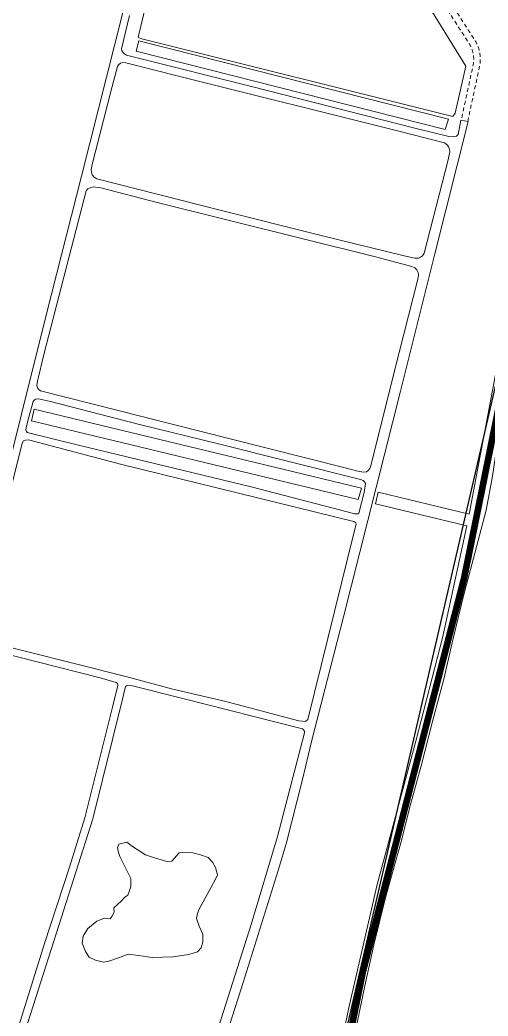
# Model space of a CAD drawing. Header units: metres. Extents: x 556238 to 587446, y 1177111 to 1219372.
# Drawn here: x 582152 to 582862, y 1194632 to 1196141 of the extents above; entities that cross this region are included whole.
import ezdxf

# ---------------------------------------------------------------- set-up
doc = ezdxf.new("R2010")
doc.units = ezdxf.units.M
doc.header["$MEASUREMENT"] = 0
doc.linetypes.add('Xr_GT Ben Luc$0$ACAD_ISO05W100', pattern=[33, 24, -3, 0, -3, 0, -3])
doc.linetypes.add('Xr_Nen GT$0$MON', pattern=[10, 6, -4])
for name, color, linetype, lineweight in [('PHL_VUNG CAP NUOC', 4, 'Xr_GT Ben Luc$0$ACAD_ISO05W100', 40), ('Xr_Nen GT$0$DUONG NHUA', 38, 'Continuous', 0), ('Xr_Nen GT$0$DUONG_DA', 38, 'Xr_Nen GT$0$MON', 0), ('Xr_Nen GT$1$SONG_HO', 250, 'Continuous', 0)]:
    doc.layers.add(name, color=color, linetype=linetype, lineweight=lineweight)
doc.layers.add('VUNG CONG NGHIEP', color=8, linetype='Continuous')
doc.linetypes.add('Xr_Nen GT$0$TAL_N_P', pattern='A,2,[130,ltypeshp.shx,S=1,R=0,X=0,Y=-1],4,[130,ltypeshp.shx,S=2,R=0,X=0,Y=-2],2', length=8)
doc.linetypes.add('Xr_Nen GT$0$TL_P', pattern='A,2,[130,ltypeshp.shx,S=1,R=0,X=0,Y=-1],2', length=4)
doc.linetypes.add('Xr_Nen GT$1$TL_T', pattern='A,2,[130,ltypeshp.shx,S=1,R=0,X=0,Y=1],2', length=4)

msp = doc.modelspace()

# ---------------------------------------------------------------- linework, layer by layer
at = {"layer": 'PHL_VUNG CAP NUOC', "color": 13, "ltscale": 5, "const_width": 10}
msp.add_lwpolyline([(580057.40933, 1191330.91556), (580383.73305, 1191583.32861), (580678.90593, 1191819.75729), (580899.24154, 1192005.10463), (581188.57552, 1192247.32498), (581459.94698, 1192480.44096), (581683.79736, 1192666.61444), (581909.28296, 1192851.87481), (582026.88054, 1192957.91375), (582115.97799, 1193034.55549), (582218.20567, 1193121.4955), (582283.8949, 1193183.04141), (582307.20698, 1193212.50122), (582435.68965, 1193707.90933), (582446.7868, 1193750.69814), (582470.213, 1193793.53524), (582504.0056, 1193883.3692), (582543.76447, 1194064.60856), (582612.03613, 1194403.01669), (582672.36808, 1194699.3743), (582825.87887, 1195296.02265), (582888.23659, 1195604.5742), (583092.27745, 1196538.828)], dxfattribs=at)
at = {"layer": 'VUNG CONG NGHIEP', "ltscale": 5}
msp.add_polyline3d([(582448.63503, 1193753.02439, 0), (583050.31868, 1196349.83712, 0), (582115.5997, 1196580.6194, 0), (581776.05391, 1195173.15787, 0), (581020.59298, 1195379.56857, 0), (581156.1391, 1196089.56198, 0), (580332.04804, 1196286.6461, 0), (580191.5256, 1196115.51403, 0), (580199.79761, 1195005.26314, 0), (580939.75535, 1194516.75348, 0), (582448.63503, 1193753.02439, 0)], close=True, dxfattribs=at)
at = {"layer": 'Xr_Nen GT$0$DUONG NHUA', "flags": 128}
for points in [[(582321.41818, 1196204.87355), (582245.71732, 1195904.78478), (582192.79145, 1195696.01847), (582077.89968, 1195237.77691), (582070.89252, 1195211.76112), (582069.19794, 1195209.69076), (582065.99713, 1195208.56145), (582060.78797, 1195209.69076), (582028.52902, 1195216.90569), (581840.3925, 1195265.16312), (581836.16454, 1195250.16931), (581864.7535, 1195242.01835), (581865.98082, 1195245.0975), (581867.74572, 1195245.41249), (581870.58208, 1195245.53856), (581991.42683, 1195214.53956), (582063.9124, 1195195.71985), (582065.54169, 1195194.44021), (582066.01737, 1195192.85535), (582065.7002, 1195189.68562), (582061.95752, 1195173.69211), (581996.45621, 1194915.27634), (581973.38857, 1194824.05029), (581923.30586, 1194626.31978)], [(582470.04233, 1194618.07262), (582490.84368, 1194682.80692), (582543.63497, 1194852.23634), (582556.0621, 1194892.63333), (582580.70525, 1194990.41571), (582594.47434, 1195047.72649), (582642.68667, 1195236.98129), (582729.21241, 1195578.47881), (582781.2138, 1195786.73077), (582831.7094, 1195987.37666), (582820.8928, 1195989.40407), (582816.73988, 1195967.77842), (582814.03573, 1195965.07519), (582809.30358, 1195964.10973), (582802.3499, 1195964.68899), (582751.0675, 1195977.04657), (582501.49971, 1196040.84558), (582331.86221, 1196083.4657), (582313.95543, 1196087.7799), (582309.18664, 1196090.78319), (582307.06454, 1196094.28699), (582306.51617, 1196097.60017), (582318.2543, 1196147.76101)], [(582140.56522, 1194584.61979), (582189.54322, 1194741.53369), (582227.6538, 1194857.61145), (582250.97656, 1194932.13925), (582276.55335, 1195034.9612), (582292.80721, 1195099.82668), (582300.34737, 1195130.57066), (582300.66646, 1195133.26406), (582300.02843, 1195135.70931), (582298.25585, 1195137.30401), (582273.75909, 1195144.42725), (582084.35832, 1195192.14795), (582081.6781, 1195192.14795), (582078.6559, 1195191.06485), (582077.05926, 1195189.06968), (582073.86583, 1195174.81861), (582025.83063, 1194981.26721), (582007.29733, 1194910.18006), (581983.35692, 1194815.00205), (581943.06396, 1194655.75965), (581934.05156, 1194618.68996)], [(582153.41263, 1194587.03516), (582211.39432, 1194769.18469), (582262.66993, 1194930.68756), (582307.43075, 1195110.18176), (582312.60535, 1195131.11066), (582313.8956, 1195132.27945), (582317.04028, 1195133.04519), (582323.04761, 1195131.99729), (582397.11151, 1195113.25611), (582580.51203, 1195067.14417), (582582.45553, 1195065.48462), (582583.71077, 1195063.33935), (582583.54886, 1195061.15356), (582543.0612, 1194903.66469), (582503.08438, 1194770.75018), (582450.28482, 1194605.58742)]]:
    msp.add_lwpolyline(points, dxfattribs=at)
for points in [[(582454.03931, 1195853.3934), (582268.73045, 1195900.52101), (582264.67252, 1195903.12878), (582261.87058, 1195906.79903), (582260.75952, 1195910.51748), (582260.51798, 1195914.81549), (582262.0155, 1195922.34911), (582290.30722, 1196032.89049), (582300.04098, 1196070.60799), (582301.69287, 1196073.42502), (582304.65673, 1196075.65924), (582308.20352, 1196076.63061), (582312.77066, 1196076.48487), (582394.78436, 1196055.45438), (582726.7492, 1195972.5206), (582796.02362, 1195955.12138), (582798.78923, 1195953.23801), (582800.4485, 1195951.67141), (582802.16923, 1195948.99901), (582803.61356, 1195945.28226), (582803.85938, 1195941.62688), (582803.1525, 1195936.68144), (582801.37032, 1195929.12505), (582765.05138, 1195787.61416), (582762.69188, 1195783.68216), (582759.52859, 1195781.60699), (582756.6123, 1195780.02589), (582751.22483, 1195780.32232), (582735.11161, 1195783.92927), (582609.2301, 1195814.71023)], [(582299.42422, 1195550.12417), (582183.36437, 1195579.22199), (582180.60984, 1195581.60343), (582178.82323, 1195583.91041), (582178.15314, 1195587.25923), (582179.1209, 1195593.95694), (582188.79882, 1195634.1432), (582252.54823, 1195882.24899), (582255.39302, 1195885.54272), (582259.7529, 1195887.46409), (582263.73785, 1195888.26081), (582274.89541, 1195886.85489), (582360.63967, 1195864.59445), (582691.21307, 1195782.19231), (582746.32722, 1195767.64924), (582751.05568, 1195765.8058), (582753.84551, 1195762.54431), (582755.87869, 1195758.52661), (582756.54065, 1195754.74516), (582755.73687, 1195748.36407), (582720.31803, 1195609.59183), (582684.32513, 1195465.35397), (582682.92172, 1195461.71212), (582680.17443, 1195458.24936), (582677.63618, 1195456.72698), (582673.36597, 1195456.04035), (582664.58652, 1195457.68216), (582645.26599, 1195462.51809), (582470.96651, 1195506.62259)], [(582165.62969, 1195539.36492), (582172.19219, 1195563.01672), (582173.71363, 1195565.04464), (582176.32176, 1195566.78279), (582180.66879, 1195567.28981), (582198.63658, 1195563.30642), (582333.75682, 1195528.32514), (582453.49582, 1195498.83949), (582668.75909, 1195444.6123), (582672.47, 1195443.44853), (582674.87116, 1195441.3392), (582676.10808, 1195438.57519), (582674.21628, 1195424.97354), (582665.9335, 1195393.96721), (582664.4258, 1195392.6427), (582659.81109, 1195392.597), (582650.71891, 1195395.33743), (582502.7288, 1195433.87996), (582241.34902, 1195496.99842), (582163.53565, 1195516.08927), (582162.15056, 1195517.35848), (582161.4004, 1195520.01217), (582162.06399, 1195525.86761)], [(582312.77893, 1195146.25317), (582083.6414, 1195203.94083), (582082.55664, 1195206.55408), (582082.51232, 1195210.31616), (582089.64061, 1195236.96044), (582155.71866, 1195500.0301), (582157.70987, 1195503.22926), (582160.69678, 1195504.65108), (582165.39052, 1195504.72214), (582304.92101, 1195468.25219), (582658.43249, 1195381.1424), (582661.43225, 1195379.42888), (582662.21786, 1195377.28701), (582659.43246, 1195367.50556), (582588.75743, 1195081.31945), (582585.20104, 1195077.9937), (582574.99086, 1195079.25522), (582464.74379, 1195108.26948), (582384.11149, 1195126.98368)]]:
    msp.add_lwpolyline(points, close=True, dxfattribs=at)
at = {"layer": 'Xr_Nen GT$0$DUONG_DA', "flags": 128}
for points in [[(582831.18958, 1195987.33679), (582849.22641, 1196071.02443, 0.1950131604), (582841.7862, 1196111.00598), (582780.68189, 1196205.65904), (582704.80456, 1196326.10498, -0.1587729542), (582695.95728, 1196359.05143), (582702.19382, 1196477.64273), (582787.58543, 1197412.56942, -0.4627362148), (582800.05544, 1197421.33934), (582882.05837, 1197400.06262, -0.3671922869), (582889.50579, 1197389.47736), (582802.26142, 1196430.22521), (582809.62793, 1196428.41709), (582892.9154, 1197344.16307), (582893.32766, 1197348.69596), (582896.5649, 1197384.28939, -0.462852021), (582909.03526, 1197393.06311), (583074.2822, 1197350.18764), (583078.30055, 1197365.67483), (582795.9261, 1197438.94055), (582379.27847, 1197542.83868)], [(582374.16362, 1197518.93162), (582609.23738, 1197460.0881, -0.4140118093), (582623.78557, 1197435.84353), (582396.33827, 1196524.55051), (582407.01088, 1196521.88676), (582412.60757, 1196544.31052, -0.4124583973), (582424.6733, 1196551.60564), (582684.56826, 1196488.39214, -0.3716394068), (582692.16344, 1196477.76586), (582692.23527, 1196478.55229), (582685.9711, 1196359.5769, 0.1584632177), (582696.38209, 1196320.71358), (582772.2504, 1196200.28196), (582833.37317, 1196105.60031, -0.1945905485), (582839.43862, 1196073.07443), (582821.41404, 1195989.44367)]]:
    msp.add_lwpolyline(points, format="xyb", dxfattribs=at)
at = {"layer": 'Xr_Nen GT$1$SONG_HO', "linetype": 'Xr_Nen GT$0$TAL_N_P', "flags": 128}
msp.add_lwpolyline([(584507.17883, 1202071.08951), (584483.6136, 1201981.23641), (584459.2873, 1201893.41318), (584440.73898, 1201823.76057), (584412.70412, 1201727.27988), (584381.78191, 1201615.56871), (584359.92731, 1201532.05935), (584337.66753, 1201446.52359), (584313.13683, 1201352.7056), (584287.15768, 1201263.86382), (584269.63156, 1201201.38544), (584259.5287, 1201154.37166), (584243.45255, 1201098.09304), (584224.89887, 1201029.23364), (584202.8443, 1200946.17256), (584185.52875, 1200876.29452), (584168.42201, 1200811.55779), (584145.53986, 1200727.03156), (584121.42109, 1200632.61297), (584097.92319, 1200552.22725), (584080.81552, 1200485.84392), (584060.40518, 1200405.87162), (584034.43034, 1200321.35244), (584017.94295, 1200251.26801), (583997.74714, 1200177.05349), (583977.12647, 1200091.88141), (583953.82807, 1199997.27928), (583938.5759, 1199925.11606), (583917.13463, 1199836.07012), (583899.40598, 1199763.91031), (583881.26807, 1199685.17408), (583860.66254, 1199598.99668), (583842.30825, 1199524.768), (583828.70008, 1199457.15062), (583806.64772, 1199371.59846), (583788.09731, 1199290.97464), (583774.28078, 1199224.18184), (583757.16636, 1199155.75623), (583738.82196, 1199084.22082), (583722.95393, 1199015.15778), (583693.47004, 1198887.58749), (583669.55847, 1198793.3646), (583651.83249, 1198718.93008), (583627.92231, 1198612.99366), (583608.74276, 1198526.618), (583587.92235, 1198442.92542), (583567.31403, 1198356.74097), (583546.49618, 1198268.92451), (583522.78807, 1198177.40274), (583495.36791, 1198076.38566), (583471.65746, 1197980.74539), (583447.94958, 1197887.34198), (583426.71538, 1197802.21342), (583348.94655, 1197507.15382), (583330.15634, 1197431.45953), (583316.67162, 1197363.51595), (583298.39058, 1197294.92143), (583278.4242, 1197222.83267), (583262.34793, 1197159.55827), (583247.30924, 1197097.07372), (583229.54984, 1197034.43909), (583212.30428, 1196965.46322), (583192.59331, 1196895.96897), (583173.91408, 1196809.09941), (583159.65139, 1196766.96106), (583142.27888, 1196695.64355), (583125.93964, 1196635.86372), (583108.31301, 1196564.9426), (583094.83446, 1196509.57722), (583078.37468, 1196448.77562), (583064.24347, 1196387.04844), (583045.96337, 1196321.96326), (583032.74034, 1196268.15575), (583020.81413, 1196209.28725), (583006.54677, 1196158.31963), (582994.74891, 1196092.98192), (582980.7507, 1196035.28358), (582971.15458, 1195981.09314), (582957.15136, 1195916.90989), (582941.1961, 1195840.53423), (582929.40138, 1195780.49313), (582916.56303, 1195728.51561), (582907.47666, 1195672.50266), (582895.68253, 1195611.55518), (582885.44387, 1195555.162), (582875.20266, 1195494.21326), (582868.71273, 1195449.87316), (582858.99223, 1195398.27059), (582842.14101, 1195333.1827), (582825.02414, 1195268.74154), (582809.34199, 1195203.89044), (582795.20565, 1195142.06113), (582777.82558, 1195078.38851), (582760.58223, 1195010.70975), (582744.37599, 1194952.1143), (582729.85626, 1194894.41844), (582706.64474, 1194811.56371), (582689.00926, 1194739.84793), (582675.25656, 1194677.7401), (582617.98577, 1194402.54067), (582591.78149, 1194279.11266), (582569.54757, 1194165.29383), (582564.55326, 1194148.57185), (582555.59862, 1194085.60948), (582540.33178, 1194024.84069), (582528.15645, 1193960.1442), (582518.26311, 1193920.96264), (582508.36908, 1193885.29453), (582498.73615, 1193854.95851), (582484.02728, 1193817.98455), (582474.11291, 1193789.72234)], dxfattribs=at)
at = {"layer": 'Xr_Nen GT$1$SONG_HO', "linetype": 'Xr_Nen GT$1$TL_T', "flags": 128}
msp.add_lwpolyline([(583525.21699, 1198288.64151), (583483.88086, 1198123.76111), (583364.74051, 1197659.29641), (583286.20367, 1197344.77368, -0.409132865), (583280.22578, 1197341.11362), (583219.73766, 1197355.10563), (582981.95511, 1197412.00137), (582655.67355, 1197493.73575), (582447.60788, 1197547.78279), (582368.30434, 1197568.10094), (582364.40015, 1197552.3786), (582432.41765, 1197534.46723), (582518.14432, 1197511.92901), (582604.99586, 1197490.78764), (582713.85601, 1197462.2021), (582819.01357, 1197436.69728), (582929.00943, 1197408.62708), (583037.73806, 1197381.78527), (583134.85094, 1197357.65103), (583236.6692, 1197332.90152), (583284.54492, 1197319.87711), (583271.49669, 1197273.27696), (583251.50994, 1197198.30297), (583227.36849, 1197112.21645), (583205.3984, 1197027.75323), (583171.33397, 1196897.87379), (583126.71687, 1196719.80004), (583084.72058, 1196556.03595), (583046.2694, 1196402.51259), (583038.87676, 1196369.77498, -0.4224440244), (583032.76202, 1196366.03189), (582915.62427, 1196395.95562), (582709.55205, 1196450.17133, 0.4761369368), (582703.28628, 1196445.58854), (582703.07561, 1196441.42494, 0.3608218021), (582706.89907, 1196436.31112), (582919.23308, 1196385.1994), (583030.08132, 1196351.95293, -0.3940585215), (583033.5221, 1196346.06236), (583017.79938, 1196276.43581), (582986.34444, 1196139.43943), (582955.87858, 1195998.98519), (582925.3048, 1195857.0024), (582878.54746, 1195630.95514), (582833.64881, 1195392.17661), (582695.39281, 1195425.56291), (582691.29799, 1195408.03436), (582829.67074, 1195374.61986), (582793.4677, 1195207.15448), (582752.5884, 1195048.28959), (582693.87963, 1194831.24069), (582650.34702, 1194642.29934), (582618.02935, 1194482.94637), (582605.35388, 1194413.44951), (582447.78273, 1194455.48681), (582423.62399, 1194461.61527, 0.3536363836), (582417.91338, 1194458.98667), (582414.28415, 1194451.65392, 0.4775016571), (582417.5359, 1194444.58953), (582443.24967, 1194438.0666), (582602.11372, 1194395.68438), (582587.35711, 1194314.77709), (582549.75904, 1194151.85484), (582545.15463, 1194110.31954), (582546.31979, 1194089.24249), (582535.17737, 1194045.96587), (582522.86248, 1193998.03026), (582509.08241, 1193938.37492), (582510.86761, 1193927.19055), (582497.31059, 1193885.5333), (582485.12694, 1193844.46076), (582484.86953, 1193840.50142), (582476.16553, 1193818.82264), (582460.17046, 1193789.26737), (582448.59427, 1193777.89449), (582443.97198, 1193772.04132), (582444.67484, 1193758.79843), (582457.00325, 1193753.59211), (582465.93938, 1193755.74076), (582470.71219, 1193774.23095), (582474.11291, 1193789.72234)], format="xyb", dxfattribs=at)
for points in [[(582364.14923, 1196248.9717), (582331.63058, 1196115.05299), (582335.24384, 1196113.1081), (582808.57056, 1195995.02629), (582812.18382, 1196000.02741), (582828.30414, 1196071.43221), (582686.55625, 1196301.76117), (582680.16364, 1196305.65094), (582671.26971, 1196306.76229), (582662.65366, 1196305.65094), (582652.64793, 1196303.70605), (582447.53044, 1196362.60806), (582445.86275, 1196369.55407), (582417.23523, 1196373.72164), (582409.73098, 1196353.43937), (582406.67361, 1196344.82635), (582407.78541, 1196338.99168), (582426.40719, 1196328.98945), (582430.02031, 1196318.70941), (582429.18653, 1196306.76229), (582422.79392, 1196287.86923), (582414.45589, 1196275.9221), (582400.28115, 1196263.97498), (582389.4415, 1196259.80741), (582388.8856, 1196248.9717), (582386.66215, 1196242.02569), (582377.4902, 1196243.13704)], [(582665.14846, 1195414.34899), (582670.03487, 1195431.6864), (582174.0684, 1195551.45326), (582169.78486, 1195533.97027)]]:
    msp.add_lwpolyline(points, close=True, dxfattribs=at)
at = {"layer": 'Xr_Nen GT$1$SONG_HO', "linetype": 'Xr_Nen GT$0$TL_P', "flags": 128}
for points in [[(582332.74237, 1196109.77407), (582802.17809, 1195991.13659), (582797.15462, 1195975.04674), (582328.73497, 1196093.81739)], [(582294.60048, 1194795.74483), (582306.04537, 1194805.79898), (582311.42102, 1194812.0395), (582315.75623, 1194814.98638), (582320.61159, 1194827.64075), (582320.61159, 1194840.46845), (582311.59445, 1194858.49661), (582303.61761, 1194873.57782), (582301.36329, 1194881.72516), (582300.49628, 1194887.09895), (582302.05702, 1194892.29934), (582314.36892, 1194895.07289), (582322.86591, 1194888.65904), (582342.80793, 1194876.00466), (582356.50714, 1194871.67102), (582374.88842, 1194865.95052), (582382.69183, 1194866.64395), (582393.78985, 1194879.29832), (582399.51237, 1194879.47164), (582414.25203, 1194879.29832), (582426.21721, 1194876.00466), (582437.48881, 1194871.84434), (582444.25178, 1194865.08378), (582448.9337, 1194856.76312), (582451.70832, 1194845.66891), (582448.76027, 1194839.25507), (582442.34417, 1194826.9474), (582424.13632, 1194793.6647), (582421.70872, 1194787.25086), (582419.97454, 1194779.79687), (582423.96289, 1194768.00924), (582429.85884, 1194755.87497), (582429.85884, 1194744.43405), (582426.91094, 1194735.07325), (582421.53528, 1194729.00612), (582408.52966, 1194725.19243), (582383.90571, 1194721.72553), (582353.03894, 1194720.33875), (582332.23006, 1194723.28562), (582316.62324, 1194725.71246), (582301.71016, 1194719.99204), (582287.31722, 1194714.96497), (582278.82023, 1194713.57819), (582266.68176, 1194716.52506), (582257.31762, 1194721.2055), (582251.94196, 1194729.69947), (582246.91317, 1194742.00713), (582248.30048, 1194752.7547), (582255.41016, 1194764.54234), (582269.10937, 1194775.46322), (582280.38097, 1194779.97026), (582289.22482, 1194779.10352), (582291.65243, 1194782.74382), (582295.29406, 1194789.33098)]]:
    msp.add_lwpolyline(points, close=True, dxfattribs=at)

doc.saveas('drawing.dxf')
